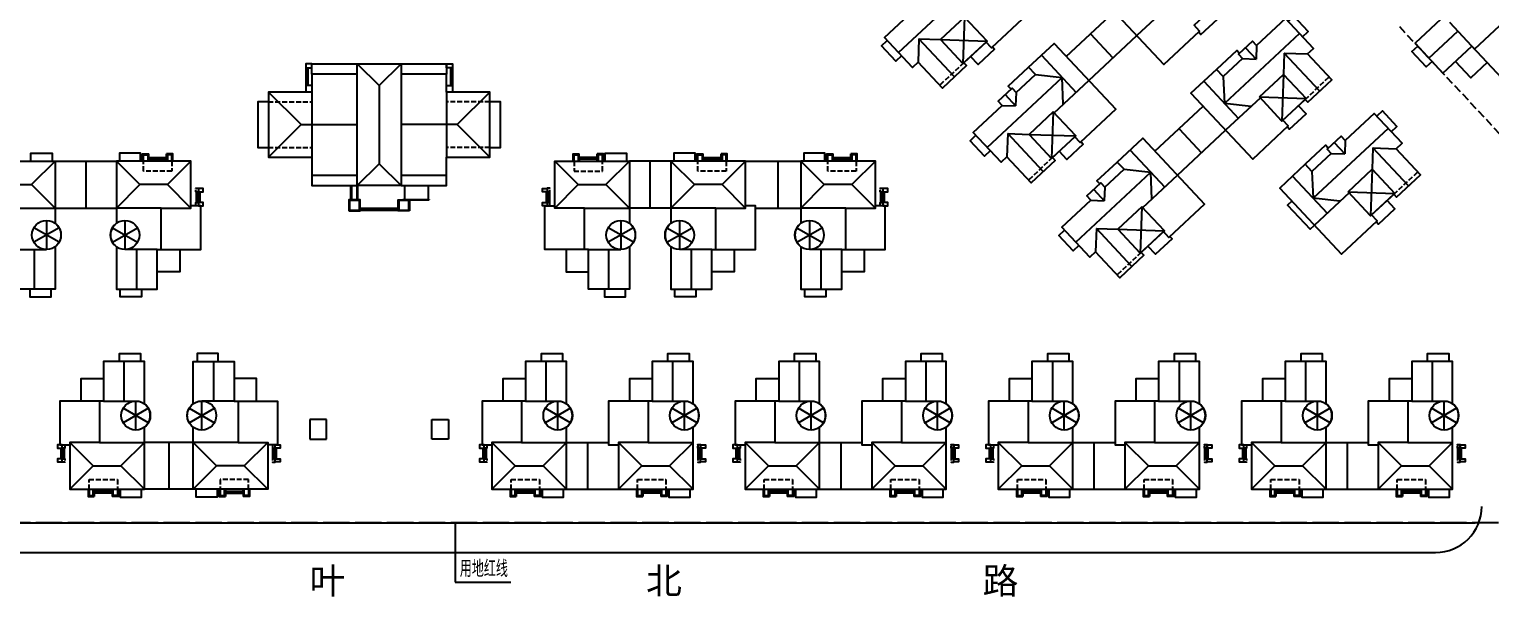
# Model space of a CAD drawing. Extents: x -34815 to 81416, y -425322 to 67478.
# Drawn here: x 2648 to 5394, y 9796 to 10864 of the extents above; entities that cross this region are included whole.
import ezdxf

# ---------------------------------------------------------------- set-up
doc = ezdxf.new("R2010")
doc.units = 0
doc.header["$LTSCALE"] = 1000
doc.header["$MEASUREMENT"] = 0
doc.linetypes.add('DASH', pattern=[0.35, 0.25, -0.1])
doc.linetypes.add('DOTE', pattern=[2.42, 2, -0.2, 0.02, -0.2])
doc.layers.add('WALL', color=2, linetype='Continuous', lineweight=25)
doc.layers.add('坯担层', color=7, linetype='Continuous')
doc.styles.add('_TCH_DIM', font='SIMPLEX', dxfattribs={"bigfont": 'GBCBIG'})
doc.styles.add('宋体', font='', dxfattribs={"width": 0.666667})
doc.styles.get('宋体').set_extended_font_data('SimSun')

# ---------------------------------------------------------------- blocks, each defined once
blk = doc.blocks.new('jhjuuoiuo')
at = {"color": 5, "linetype": 'DASH', "ltscale": 5}
blk.add_line((580706, 293863), (540427, 336975), dxfattribs=at)
at = {"color": 1, "linetype": 'DOTE', "ltscale": 2}
blk.add_line((642529, 261687), (179160, 261687), dxfattribs=at)
at = {"color": 9, "linetype": 'Continuous'}
for p, q in [((274360, 261687), (551860, 261687)), ((397193, 261687), (397193, 252687)), ((280360, 257187), (545860, 257187)), ((397193, 252687), (405607, 252687))]:
    blk.add_line(p, q, dxfattribs=at)
blk.add_arc((545860, 264187), 7000, 270, 360, dxfattribs=at)
at = {"layer": 'WALL', "color": 5}
for p, q in [((467528, 335172), (467408, 331638)), ((472921, 329399), (467528, 335172)), ((467528, 335172), (470778, 335061)), ((522923, 333006), (522813, 329756)), ((528316, 327234), (522923, 333006)), ((522923, 333006), (526457, 332886)), ((480977, 320777), (480857, 317243)), ((486370, 315004), (480977, 320777)), ((480977, 320777), (484227, 320666)), ((350710, 316587), (350710, 317697)), ((353410, 316587), (353410, 317697)), ((416010, 316587), (416010, 317697)), ((418710, 316587), (418710, 317697)), ((434810, 316587), (434810, 317697)), ((437510, 316587), (437510, 317697)), ((454510, 316587), (454510, 317697)), ((457210, 316587), (457210, 317697)), ((536372, 318612), (536262, 315361)), ((541765, 312839), (536372, 318612)), ((536372, 318612), (539906, 318492)), ((336510, 316587), (332960, 313037)), ((345810, 316587), (349360, 313037)), ((357110, 316587), (353560, 313037)), ((412310, 316587), (415860, 313037)), ((423610, 316587), (420060, 313037)), ((429910, 316587), (433460, 313037)), ((441210, 316587), (437660, 313037)), ((449610, 316587), (453160, 313037)), ((460910, 316587), (457360, 313037)), ((336510, 309487), (332960, 313037)), ((345810, 309487), (349360, 313037)), ((357110, 309487), (353560, 313037)), ((381375, 310737), (381375, 312887)), ((381495, 310737), (381495, 312887)), ((382315, 310737), (382315, 312887)), ((382435, 310737), (382435, 312887)), ((412310, 309487), (415860, 313037)), ((423610, 309487), (420060, 313037)), ((429910, 309487), (433460, 313037)), ((441210, 309487), (437660, 313037)), ((449610, 309487), (453160, 313037)), ((460910, 309487), (457360, 313037)), ((357910, 311937), (357910, 310337)), ((358180, 311937), (358180, 310337)), ((358260, 311937), (358990, 311937)), ((358450, 311937), (358450, 310337)), ((389235, 310797), (393235, 310797)), ((389235, 310737), (393235, 310737)), ((411160, 311937), (410430, 311937)), ((410970, 311937), (410970, 310337)), ((411240, 311937), (411240, 310337)), ((411510, 311937), (411510, 310337)), ((461710, 311937), (461710, 310337)), ((461980, 311937), (461980, 310337)), ((462060, 311937), (462790, 311937)), ((462250, 311937), (462250, 310337)), ((382760, 309437), (388560, 309437)), ((382760, 309137), (388560, 309137)), ((494426, 306382), (494305, 302848)), ((499819, 300609), (494426, 306382)), ((494426, 306382), (497676, 306271)), ((377660, 277376), (375160, 277376)), ((375160, 277376), (375160, 274376)), ((377660, 274376), (377660, 277376)), ((393660, 274376), (393660, 277376)), ((393660, 277376), (396160, 277376)), ((396160, 277376), (396160, 274376)), ((337420, 271437), (337420, 273037)), ((337690, 271437), (337690, 273037)), ((337960, 271437), (337960, 273037)), ((338760, 273887), (342310, 270337)), ((350060, 273887), (346510, 270337)), ((357460, 273887), (361010, 270337)), ((368760, 273887), (365210, 270337)), ((369560, 271437), (369560, 273037)), ((369830, 271437), (369830, 273037)), ((370100, 271437), (370100, 273037)), ((375160, 274376), (377660, 274376)), ((396160, 274376), (393660, 274376)), ((401420, 271437), (401420, 273037)), ((401690, 271437), (401690, 273037)), ((401960, 271437), (401960, 273037)), ((402760, 273887), (406310, 270337)), ((414060, 273887), (410510, 270337)), ((421960, 273887), (425510, 270337)), ((433260, 273887), (429710, 270337)), ((434060, 271437), (434060, 273037)), ((434330, 271437), (434330, 273037)), ((434600, 271437), (434600, 273037)), ((439820, 271437), (439820, 273037)), ((440090, 271437), (440090, 273037)), ((440360, 271437), (440360, 273037)), ((441160, 273887), (444710, 270337)), ((452460, 273887), (448910, 270337)), ((460360, 273887), (463910, 270337)), ((471660, 273887), (468110, 270337)), ((472460, 271437), (472460, 273037)), ((472730, 271437), (472730, 273037)), ((473000, 271437), (473000, 273037)), ((478220, 271437), (478220, 273037)), ((478490, 271437), (478490, 273037)), ((478760, 271437), (478760, 273037)), ((479560, 273887), (483110, 270337)), ((490860, 273887), (487310, 270337)), ((498760, 273887), (502310, 270337)), ((510060, 273887), (506510, 270337)), ((510860, 271437), (510860, 273037)), ((511130, 271437), (511130, 273037)), ((511400, 271437), (511400, 273037)), ((516620, 271437), (516620, 273037)), ((516890, 271437), (516890, 273037)), ((517160, 271437), (517160, 273037)), ((517960, 273887), (521510, 270337)), ((529260, 273887), (525710, 270337)), ((537160, 273887), (540710, 270337)), ((548460, 273887), (544910, 270337)), ((549260, 271437), (549260, 273037)), ((549530, 271437), (549530, 273037)), ((549800, 271437), (549800, 273037)), ((337610, 271437), (336880, 271437)), ((338760, 266787), (342310, 270337)), ((350060, 266787), (346510, 270337)), ((357460, 266787), (361010, 270337)), ((368760, 266787), (365210, 270337)), ((369910, 271437), (370640, 271437)), ((401610, 271437), (400880, 271437)), ((402760, 266787), (406310, 270337)), ((414060, 266787), (410510, 270337)), ((421960, 266787), (425510, 270337)), ((433260, 266787), (429710, 270337)), ((434410, 271437), (435140, 271437)), ((440010, 271437), (439280, 271437)), ((441160, 266787), (444710, 270337)), ((452460, 266787), (448910, 270337)), ((460360, 266787), (463910, 270337)), ((471660, 266787), (468110, 270337)), ((472810, 271437), (473540, 271437)), ((478410, 271437), (477680, 271437)), ((479560, 266787), (483110, 270337)), ((490860, 266787), (487310, 270337)), ((498760, 266787), (502310, 270337)), ((510060, 266787), (506510, 270337)), ((511210, 271437), (511940, 271437)), ((516810, 271437), (516080, 271437)), ((517960, 266787), (521510, 270337)), ((529260, 266787), (525710, 270337)), ((537160, 266787), (540710, 270337)), ((548460, 266787), (544910, 270337)), ((549610, 271437), (550340, 271437)), ((342460, 266787), (342460, 265677)), ((345160, 266787), (345160, 265677)), ((362360, 266787), (362360, 265677)), ((365060, 266787), (365060, 265677)), ((406460, 266787), (406460, 265677)), ((409160, 266787), (409160, 265677)), ((425660, 266787), (425660, 265677)), ((428360, 266787), (428360, 265677)), ((444860, 266787), (444860, 265677)), ((447560, 266787), (447560, 265677)), ((464060, 266787), (464060, 265677)), ((466760, 266787), (466760, 265677)), ((483260, 266787), (483260, 265677)), ((485960, 266787), (485960, 265677)), ((502460, 266787), (502460, 265677)), ((505160, 266787), (505160, 265677)), ((521660, 266787), (521660, 265677)), ((524360, 266787), (524360, 265677)), ((540860, 266787), (540860, 265677)), ((543560, 266787), (543560, 265677))]:
    blk.add_line(p, q, dxfattribs=at)
for points in [[(513008, 347281), (513885, 348101), (509652, 352631), (505268, 348535), (504653, 349193), (502534, 347213), (503149, 346555), (500226, 343824), (499202, 344920), (495329, 341302), (504682, 331291), (510089, 336343), (509270, 337220), (512631, 340361), (513041, 339922), (516694, 343336), (513008, 347281)], [(467408, 331638), (466531, 330819), (462298, 335349), (466682, 339445), (466068, 340103), (468187, 342083), (468801, 341425), (471724, 344156), (470700, 345252), (474573, 348870), (483926, 338860), (478518, 333808), (477699, 334684), (474338, 331544), (474748, 331106), (471094, 327692), (467408, 331638)], [(464414, 333084), (475777, 343700)], [(489865, 332502), (497172, 339329)], [(505847, 340591), (500586, 335676)], [(509950, 336214), (510292, 335848), (512776, 338169), (511615, 339412)], [(474432, 338475), (474192, 331408)], [(526457, 332886), (527334, 333706), (523101, 338236), (518717, 334140), (518102, 334798), (515983, 332818), (516598, 332160), (513675, 329429), (512651, 330525), (508778, 326907), (518131, 316896), (523538, 321948), (522719, 322825), (526080, 325966), (526490, 325527), (530143, 328941), (526457, 332886)], [(525692, 335463), (526561, 336276), (524376, 338614), (523507, 337801)], [(464889, 332576), (464019, 331764), (461835, 334102), (462704, 334915)], [(470778, 335061), (477845, 334821)], [(480857, 317243), (479980, 316424), (475747, 320954), (480131, 325050), (479517, 325708), (481636, 327688), (482250, 327030), (485173, 329761), (484149, 330857), (488022, 334475), (497375, 324465), (491967, 319413), (491148, 320290), (487787, 317149), (488197, 316711), (484543, 313297), (480857, 317243)], [(493279, 328849), (500586, 335676)], [(493519, 335916), (496932, 332262)], [(525217, 335971), (513855, 325355)], [(478657, 333937), (478999, 333572), (476514, 331251), (475354, 332493)], [(486085, 332666), (491342, 327040)], [(516102, 332999), (515727, 333400), (512651, 330525)], [(517043, 333808), (518647, 332091)], [(518717, 334140), (518647, 332091)], [(374560, 330787), (374560, 328087)], [(374860, 330787), (374860, 328087)], [(375460, 329787), (375460, 331387), (382335, 331387)], [(382335, 331387), (385660, 328062), (388985, 331387)], [(388985, 331387), (395860, 331387), (395860, 329787)], [(396460, 330787), (396460, 328087)], [(396760, 330787), (396760, 328087)], [(481448, 327582), (481073, 327983), (484149, 330857)], [(516598, 332160), (518647, 332091)], [(382335, 329787), (375460, 329787), (375460, 327087), (368860, 327087), (368860, 317187), (375460, 317187), (375460, 314487), (382335, 314487)], [(375460, 328087), (374560, 328087), (374560, 327087)], [(385660, 328062), (385660, 316212)], [(388985, 314487), (395860, 314487), (395860, 317187), (402460, 317187), (402460, 327087), (395860, 327087), (395860, 329787), (388985, 329787)], [(395860, 328087), (396760, 328087), (396760, 327087)], [(477863, 318689), (489226, 329305)], [(485173, 329761), (489226, 329305)], [(488018, 323933), (493279, 328849)], [(489406, 325231), (489226, 329305)], [(510714, 328716), (515971, 323090)], [(513675, 329429), (513855, 325355)], [(522813, 329756), (522573, 322689)], [(368860, 317187), (373810, 322137), (368860, 327087)], [(375460, 327087), (375460, 317187)], [(395860, 327087), (395860, 317187)], [(402460, 317187), (397510, 322137), (402460, 327087)], [(480576, 326698), (482181, 324981)], [(482250, 327030), (482181, 324981)], [(519296, 326196), (514035, 321281)], [(519159, 326342), (526226, 326102)], [(368860, 325587), (367260, 325587), (367260, 318687), (368860, 318687)], [(402460, 318687), (404060, 318687), (404060, 325587), (402460, 325587)], [(480131, 325050), (482181, 324981)], [(487881, 324080), (487641, 317013)], [(503314, 318107), (510621, 324934)], [(517907, 324899), (513855, 325355)], [(539906, 318492), (540783, 319311), (536550, 323841), (532166, 319745), (531551, 320403), (529432, 318423), (530047, 317765), (527124, 315034), (526100, 316130), (522227, 312512), (531580, 302502), (536987, 307553), (536168, 308430), (539529, 311571), (539939, 311132), (543592, 314546), (539906, 318492)], [(523399, 321819), (523741, 321453), (526225, 323774), (525064, 325017)], [(539141, 321068), (540010, 321881), (537825, 324219), (536956, 323406)], [(373810, 322137), (382335, 322137)], [(397510, 322137), (388985, 322137)], [(506728, 314454), (514035, 321281)], [(506968, 321521), (510381, 317867)], [(538666, 321576), (527304, 310960)], [(478338, 318181), (477468, 317369), (475284, 319707), (476153, 320520)], [(484227, 320666), (491294, 320426)], [(492106, 319542), (492448, 319177), (489963, 316856), (488803, 318098)], [(494305, 302848), (493429, 302029), (489196, 306559), (493580, 310655), (492966, 311313), (495085, 313293), (495699, 312635), (498622, 315366), (497598, 316462), (501471, 320080), (510824, 310070), (505416, 305018), (504597, 305895), (501236, 302754), (501646, 302316), (497992, 298902), (494305, 302848)], [(529551, 318604), (529176, 319005), (526100, 316130)], [(530492, 319413), (532096, 317696)], [(532166, 319745), (532096, 317696)], [(349760, 316587), (349760, 317697), (350710, 317697)], [(349910, 316587), (349910, 317547), (350560, 317547), (350560, 316587)], [(350710, 317157), (353410, 317157)], [(350710, 316587), (350710, 316887), (353410, 316887), (353410, 316587)], [(354360, 316587), (354360, 317697), (353410, 317697)], [(354210, 316587), (354210, 317547), (353560, 317547), (353560, 316587)], [(415060, 316587), (415060, 317697), (416010, 317697)], [(415210, 316587), (415210, 317547), (415860, 317547), (415860, 316587)], [(418710, 317157), (416010, 317157)], [(418710, 316587), (418710, 316887), (416010, 316887), (416010, 316587)], [(419660, 316587), (419660, 317697), (418710, 317697)], [(419510, 316587), (419510, 317547), (418860, 317547), (418860, 316587)], [(433860, 316587), (433860, 317697), (434810, 317697)], [(434010, 316587), (434010, 317547), (434660, 317547), (434660, 316587)], [(434810, 317157), (437510, 317157)], [(434810, 316587), (434810, 316887), (437510, 316887), (437510, 316587)], [(438460, 316587), (438460, 317697), (437510, 317697)], [(438310, 316587), (438310, 317547), (437660, 317547), (437660, 316587)], [(453560, 316587), (453560, 317697), (454510, 317697)], [(453710, 316587), (453710, 317547), (454360, 317547), (454360, 316587)], [(454510, 317157), (457210, 317157)], [(454510, 316587), (454510, 316887), (457210, 316887), (457210, 316587)], [(458160, 316587), (458160, 317697), (457210, 317697)], [(458010, 316587), (458010, 317547), (457360, 317547), (457360, 316587)], [(499534, 318271), (504791, 312645)], [(530047, 317765), (532096, 317696)], [(336510, 316587), (345810, 316587)], [(341160, 316587), (341160, 309487)], [(382335, 312887), (385660, 316212), (388985, 312887)], [(429910, 316587), (423610, 316587)], [(426760, 309487), (426760, 316587)], [(441210, 316587), (449610, 316587)], [(446160, 309487), (446160, 316587)], [(491312, 304294), (502675, 314910)], [(494896, 313187), (494522, 313588), (497598, 316462)], [(498622, 315366), (502675, 314910)], [(502855, 310836), (502675, 314910)], [(527124, 315034), (527304, 310960)], [(536262, 315361), (536022, 308294)], [(375460, 314487), (375460, 312887), (382335, 312887)], [(388985, 312887), (395860, 312887), (395860, 314487)], [(389535, 310797), (389535, 312887)], [(393135, 310797), (393135, 312887)], [(495699, 312635), (495630, 310586)], [(501466, 309539), (506728, 314454)], [(524163, 314321), (529420, 308695)], [(381160, 310637), (381060, 310737)], [(382660, 310637), (382760, 310737)], [(388660, 310637), (388560, 310737)], [(389235, 310797), (389235, 310737)], [(390160, 310637), (390260, 310737)], [(393235, 310797), (393235, 310737)], [(493580, 310655), (495630, 310586)], [(494025, 312303), (495630, 310586)], [(524070, 310539), (523412, 309924), (526825, 306271), (527484, 306886)], [(531356, 310504), (527304, 310960)], [(532745, 311801), (527484, 306886)], [(532608, 311947), (539675, 311707)], [(536848, 307424), (537189, 307058), (539674, 309380), (538513, 310622)], [(336510, 309487), (345810, 309487)], [(381160, 309137), (381060, 309037)], [(382660, 309137), (382760, 309037)], [(388660, 309137), (388560, 309037)], [(390160, 309137), (390260, 309037)], [(429910, 309487), (423610, 309487)], [(442710, 309487), (449610, 309487)], [(501330, 309685), (501090, 302618)], [(491787, 303786), (490917, 302974), (488733, 305312), (489602, 306125)], [(497676, 306271), (504743, 306031)], [(505555, 305147), (505897, 304782), (503412, 302461), (502252, 303703)], [(346260, 286187), (346260, 287387), (349460, 287387), (349460, 286187)], [(346960, 286187), (346960, 280187)], [(361260, 286187), (361260, 287387), (358060, 287387), (358060, 286187)], [(360560, 286187), (360560, 280187)], [(410260, 286187), (410260, 287387), (413460, 287387), (413460, 286187)], [(410960, 286187), (410960, 280187)], [(429460, 286187), (429460, 287387), (432660, 287387), (432660, 286187)], [(430160, 286187), (430160, 280187)], [(448660, 286187), (448660, 287387), (451860, 287387), (451860, 286187)], [(449360, 286187), (449360, 280187)], [(467860, 286187), (467860, 287387), (471060, 287387), (471060, 286187)], [(468560, 286187), (468560, 280187)], [(487060, 286187), (487060, 287387), (490260, 287387), (490260, 286187)], [(487760, 286187), (487760, 280187)], [(506260, 286187), (506260, 287387), (509460, 287387), (509460, 286187)], [(506960, 286187), (506960, 280187)], [(525460, 286187), (525460, 287387), (528660, 287387), (528660, 286187)], [(526160, 286187), (526160, 280187)], [(544660, 286187), (544660, 287387), (547860, 287387), (547860, 286187)], [(545360, 286187), (545360, 280187)], [(340460, 280187), (340460, 283587), (343860, 283587)], [(367060, 280187), (367060, 283587), (363660, 283587)], [(404460, 280187), (404460, 283587), (407860, 283587)], [(423660, 280187), (423660, 283587), (427060, 283587)], [(442860, 280187), (442860, 283587), (446260, 283587)], [(462060, 280187), (462060, 283587), (465460, 283587)], [(481260, 280187), (481260, 283587), (484660, 283587)], [(500460, 280187), (500460, 283587), (503860, 283587)], [(519660, 280187), (519660, 283587), (523060, 283587)], [(538860, 280187), (538860, 283587), (542260, 283587)], [(343860, 280187), (348760, 280187)], [(348760, 275787), (348760, 280187)], [(363660, 280187), (358760, 280187)], [(358760, 275787), (358760, 280187)], [(407860, 280187), (412760, 280187)], [(412760, 275787), (412760, 280187)], [(427060, 280187), (431960, 280187)], [(431960, 275787), (431960, 280187)], [(446260, 280187), (451160, 280187)], [(451160, 275787), (451160, 280187)], [(465460, 280187), (470360, 280187)], [(470360, 275787), (470360, 280187)], [(484660, 280187), (489560, 280187)], [(489560, 275787), (489560, 280187)], [(503860, 280187), (508760, 280187)], [(508760, 275787), (508760, 280187)], [(523060, 280187), (527960, 280187)], [(527960, 275787), (527960, 280187)], [(542260, 280187), (547160, 280187)], [(547160, 275787), (547160, 280187)], [(350666, 276887), (346855, 279087)], [(350666, 279087), (346855, 276887)], [(356855, 276887), (360666, 279087)], [(356855, 279087), (360666, 276887)], [(414666, 276887), (410855, 279087)], [(414666, 279087), (410855, 276887)], [(433866, 276887), (430055, 279087)], [(433866, 279087), (430055, 276887)], [(453066, 276887), (449255, 279087)], [(453066, 279087), (449255, 276887)], [(472266, 276887), (468455, 279087)], [(472266, 279087), (468455, 276887)], [(491466, 276887), (487655, 279087)], [(491466, 279087), (487655, 276887)], [(510666, 276887), (506855, 279087)], [(510666, 279087), (506855, 276887)], [(529866, 276887), (526055, 279087)], [(529866, 279087), (526055, 276887)], [(549066, 276887), (545255, 279087)], [(549066, 279087), (545255, 276887)], [(338010, 273537), (338010, 273037), (337610, 273037), (337610, 273537)], [(343260, 273887), (350060, 273887)], [(357460, 273887), (350060, 273887)], [(353760, 273887), (353760, 266787)], [(364260, 273887), (357460, 273887)], [(369510, 273537), (369510, 273037), (369910, 273037), (369910, 273537)], [(402010, 273537), (402010, 273037), (401610, 273037), (401610, 273537)], [(407260, 273887), (414060, 273887)], [(414060, 273887), (420460, 273887)], [(417260, 273887), (417260, 266787)], [(426460, 273887), (433260, 273887)], [(434010, 273537), (434010, 273587), (434410, 273587), (434410, 273037), (434010, 273037), (434010, 273337)], [(434010, 273537), (434010, 273037), (434410, 273037), (434410, 273537)], [(440410, 273537), (440410, 273037), (440010, 273037), (440010, 273537)], [(445660, 273887), (452460, 273887)], [(452460, 273887), (458860, 273887)], [(455660, 273887), (455660, 266787)], [(464860, 273887), (471660, 273887)], [(472410, 273537), (472410, 273587), (472810, 273587), (472810, 273037), (472410, 273037), (472410, 273337)], [(472410, 273537), (472410, 273037), (472810, 273037), (472810, 273537)], [(478810, 273537), (478810, 273037), (478410, 273037), (478410, 273537)], [(484060, 273887), (490860, 273887)], [(490860, 273887), (497260, 273887)], [(494060, 273887), (494060, 266787)], [(503260, 273887), (510060, 273887)], [(510810, 273537), (510810, 273587), (511210, 273587), (511210, 273037), (510810, 273037), (510810, 273337)], [(510810, 273537), (510810, 273037), (511210, 273037), (511210, 273537)], [(517210, 273537), (517210, 273037), (516810, 273037), (516810, 273537)], [(522460, 273887), (529260, 273887)], [(529260, 273887), (535660, 273887)], [(532460, 273887), (532460, 266787)], [(541660, 273887), (548460, 273887)], [(549210, 273537), (549210, 273587), (549610, 273587), (549610, 273037), (549210, 273037), (549210, 273337)], [(549210, 273537), (549210, 273037), (549610, 273037), (549610, 273537)], [(338010, 270937), (338010, 270887), (337610, 270887), (337610, 271437), (338010, 271437), (338010, 271137)], [(342310, 270337), (346510, 270337)], [(365210, 270337), (361010, 270337)], [(369510, 270937), (369510, 270887), (369910, 270887), (369910, 271437), (369510, 271437), (369510, 271137)], [(402010, 270937), (402010, 270887), (401610, 270887), (401610, 271437), (402010, 271437), (402010, 271137)], [(406310, 270337), (410510, 270337)], [(425510, 270337), (429710, 270337)], [(434010, 270937), (434010, 270887), (434410, 270887), (434410, 271437), (434010, 271437), (434010, 271137)], [(440410, 270937), (440410, 270887), (440010, 270887), (440010, 271437), (440410, 271437), (440410, 271137)], [(444710, 270337), (448910, 270337)], [(463910, 270337), (468110, 270337)], [(472410, 270937), (472410, 270887), (472810, 270887), (472810, 271437), (472410, 271437), (472410, 271137)], [(478810, 270937), (478810, 270887), (478410, 270887), (478410, 271437), (478810, 271437), (478810, 271137)], [(483110, 270337), (487310, 270337)], [(502310, 270337), (506510, 270337)], [(510810, 270937), (510810, 270887), (511210, 270887), (511210, 271437), (510810, 271437), (510810, 271137)], [(517210, 270937), (517210, 270887), (516810, 270887), (516810, 271437), (517210, 271437), (517210, 271137)], [(521510, 270337), (525710, 270337)], [(540710, 270337), (544910, 270337)], [(549210, 270937), (549210, 270887), (549610, 270887), (549610, 271437), (549210, 271437), (549210, 271137)], [(341510, 266787), (341510, 265677), (342460, 265677)], [(341660, 266787), (341660, 265827), (342310, 265827), (342310, 266787)], [(345160, 266787), (345160, 266487), (342460, 266487), (342460, 266787)], [(345160, 266217), (342460, 266217)], [(346110, 266787), (346110, 265677), (345160, 265677)], [(345960, 266787), (345960, 265827), (345310, 265827), (345310, 266787)], [(346402, 266787), (346402, 265587), (349602, 265587), (349602, 266787)], [(357460, 266787), (350060, 266787)], [(361119, 266787), (361119, 265587), (357919, 265587), (357919, 266787)], [(361410, 266787), (361410, 265677), (362360, 265677)], [(361560, 266787), (361560, 265827), (362210, 265827), (362210, 266787)], [(362360, 266787), (362360, 266487), (365060, 266487), (365060, 266787)], [(362360, 266217), (365060, 266217)], [(366010, 266787), (366010, 265677), (365060, 265677)], [(365860, 266787), (365860, 265827), (365210, 265827), (365210, 266787)], [(405510, 266787), (405510, 265677), (406460, 265677)], [(405660, 266787), (405660, 265827), (406310, 265827), (406310, 266787)], [(409160, 266787), (409160, 266487), (406460, 266487), (406460, 266787)], [(409160, 266217), (406460, 266217)], [(410110, 266787), (410110, 265677), (409160, 265677)], [(409960, 266787), (409960, 265827), (409310, 265827), (409310, 266787)], [(410402, 266787), (410402, 265587), (413602, 265587), (413602, 266787)], [(414060, 266787), (421960, 266787)], [(424710, 266787), (424710, 265677), (425660, 265677)], [(424860, 266787), (424860, 265827), (425510, 265827), (425510, 266787)], [(428360, 266787), (428360, 266487), (425660, 266487), (425660, 266787)], [(428360, 266217), (425660, 266217)], [(429310, 266787), (429310, 265677), (428360, 265677)], [(429160, 266787), (429160, 265827), (428510, 265827), (428510, 266787)], [(429602, 266787), (429602, 265587), (432802, 265587), (432802, 266787)], [(443910, 266787), (443910, 265677), (444860, 265677)], [(444060, 266787), (444060, 265827), (444710, 265827), (444710, 266787)], [(447560, 266787), (447560, 266487), (444860, 266487), (444860, 266787)], [(447560, 266217), (444860, 266217)], [(448510, 266787), (448510, 265677), (447560, 265677)], [(448360, 266787), (448360, 265827), (447710, 265827), (447710, 266787)], [(448802, 266787), (448802, 265587), (452002, 265587), (452002, 266787)], [(452460, 266787), (460360, 266787)], [(463110, 266787), (463110, 265677), (464060, 265677)], [(463260, 266787), (463260, 265827), (463910, 265827), (463910, 266787)], [(466760, 266787), (466760, 266487), (464060, 266487), (464060, 266787)], [(466760, 266217), (464060, 266217)], [(467710, 266787), (467710, 265677), (466760, 265677)], [(467560, 266787), (467560, 265827), (466910, 265827), (466910, 266787)], [(468002, 266787), (468002, 265587), (471202, 265587), (471202, 266787)], [(482310, 266787), (482310, 265677), (483260, 265677)], [(482460, 266787), (482460, 265827), (483110, 265827), (483110, 266787)], [(485960, 266787), (485960, 266487), (483260, 266487), (483260, 266787)], [(485960, 266217), (483260, 266217)], [(486910, 266787), (486910, 265677), (485960, 265677)], [(486760, 266787), (486760, 265827), (486110, 265827), (486110, 266787)], [(487202, 266787), (487202, 265587), (490402, 265587), (490402, 266787)], [(490860, 266787), (498760, 266787)], [(501510, 266787), (501510, 265677), (502460, 265677)], [(501660, 266787), (501660, 265827), (502310, 265827), (502310, 266787)], [(505160, 266787), (505160, 266487), (502460, 266487), (502460, 266787)], [(505160, 266217), (502460, 266217)], [(506110, 266787), (506110, 265677), (505160, 265677)], [(505960, 266787), (505960, 265827), (505310, 265827), (505310, 266787)], [(506402, 266787), (506402, 265587), (509602, 265587), (509602, 266787)], [(520710, 266787), (520710, 265677), (521660, 265677)], [(520860, 266787), (520860, 265827), (521510, 265827), (521510, 266787)], [(524360, 266787), (524360, 266487), (521660, 266487), (521660, 266787)], [(524360, 266217), (521660, 266217)], [(525310, 266787), (525310, 265677), (524360, 265677)], [(525160, 266787), (525160, 265827), (524510, 265827), (524510, 266787)], [(525602, 266787), (525602, 265587), (528802, 265587), (528802, 266787)], [(529260, 266787), (537160, 266787)], [(539910, 266787), (539910, 265677), (540860, 265677)], [(540060, 266787), (540060, 265827), (540710, 265827), (540710, 266787)], [(543560, 266787), (543560, 266487), (540860, 266487), (540860, 266787)], [(543560, 266217), (540860, 266217)], [(544510, 266787), (544510, 265677), (543560, 265677)], [(544360, 266787), (544360, 265827), (543710, 265827), (543710, 266787)], [(544802, 266787), (544802, 265587), (548002, 265587), (548002, 266787)]]:
    blk.add_lwpolyline(points, dxfattribs=at)
for points in [[(551775, 333618), (556379, 337919), (559451, 334631), (564200, 339068), (556486, 347325), (550037, 341301, 0.5070926), (547444, 338877), (542749, 334491), (546981, 329960), (551366, 334057), (551775, 333618)], [(542749, 334491), (546981, 329960), (551366, 334057), (555871, 329234), (560731, 333774), (559707, 334870), (564200, 339068), (556486, 347325), (550037, 341301, 0.5070926), (547444, 338877), (542749, 334491)], [(336510, 297187), (330310, 297187), (330310, 303187), (323710, 303187), (323710, 309837), (325210, 309837), (325210, 316587), (336510, 316587), (336510, 307161, -0.5070926), (336510, 303612), (336510, 297187)], [(329710, 303187), (329710, 309487), (325210, 309487), (325210, 316587), (336510, 316587), (336510, 307161, -0.5070926), (336510, 303612), (336510, 297187), (330310, 297187), (330310, 303187), (329710, 303187)], [(352610, 303187), (352610, 309487), (357110, 309487), (357110, 316587), (345810, 316587), (345810, 307161, 0.5070926), (345810, 303612), (345810, 297187), (352010, 297187), (352010, 303187), (352610, 303187)], [(345810, 297187), (352010, 297187), (352010, 303187), (358610, 303187), (358610, 309837), (357110, 309837), (357110, 316587), (345810, 316587), (345810, 307161, 0.5070926), (345810, 303612), (345810, 297187)], [(423610, 297187), (417410, 297187), (417410, 303187), (410810, 303187), (410810, 309837), (412310, 309837), (412310, 316587), (423610, 316587), (423610, 307161, -0.5070926), (423610, 303612), (423610, 297187)], [(416810, 303187), (416810, 309487), (412310, 309487), (412310, 316587), (423610, 316587), (423610, 307161, -0.5070926), (423610, 303612), (423610, 297187), (417410, 297187), (417410, 303187), (416810, 303187)], [(436710, 303187), (436710, 309487), (441210, 309487), (441210, 316587), (429910, 316587), (429910, 307161, 0.5070926), (429910, 303612), (429910, 297187), (436110, 297187), (436110, 303187), (436710, 303187)], [(429910, 297187), (436110, 297187), (436110, 303187), (442710, 303187), (442710, 309837), (441210, 309837), (441210, 316587), (429910, 316587), (429910, 307161, 0.5070926), (429910, 303612), (429910, 297187)], [(456410, 303187), (456410, 309487), (460910, 309487), (460910, 316587), (449610, 316587), (449610, 307161, 0.5070926), (449610, 303612), (449610, 297187), (455810, 297187), (455810, 303187), (456410, 303187)], [(449610, 297187), (455810, 297187), (455810, 303187), (462410, 303187), (462410, 309837), (460910, 309837), (460910, 316587), (449610, 316587), (449610, 307161, 0.5070926), (449610, 303612), (449610, 297187)], [(350060, 286187), (343860, 286187), (343860, 280187), (337260, 280187), (337260, 273537), (338760, 273537), (338760, 266787), (350060, 266787), (350060, 276212, 0.5070926), (350060, 279761), (350060, 286187)], [(343260, 280187), (343260, 273887), (338760, 273887), (338760, 266787), (350060, 266787), (350060, 276212, 0.5070926), (350060, 279761), (350060, 286187), (343860, 286187), (343860, 280187), (343260, 280187)], [(364260, 280187), (364260, 273887), (368760, 273887), (368760, 266787), (357460, 266787), (357460, 276212, -0.5070926), (357460, 279761), (357460, 286187), (363660, 286187), (363660, 280187), (364260, 280187)], [(357460, 286187), (363660, 286187), (363660, 280187), (370260, 280187), (370260, 273537), (368760, 273537), (368760, 266787), (357460, 266787), (357460, 276212, -0.5070926), (357460, 279761), (357460, 286187)], [(414060, 286187), (407860, 286187), (407860, 280187), (401260, 280187), (401260, 273537), (402760, 273537), (402760, 266787), (414060, 266787), (414060, 276212, 0.5070926), (414060, 279761), (414060, 286187)], [(407260, 280187), (407260, 273887), (402760, 273887), (402760, 266787), (414060, 266787), (414060, 276212, 0.5070926), (414060, 279761), (414060, 286187), (407860, 286187), (407860, 280187), (407260, 280187)], [(433260, 286187), (427060, 286187), (427060, 280187), (420460, 280187), (420460, 273537), (421960, 273537), (421960, 266787), (433260, 266787), (433260, 276212, 0.5070926), (433260, 279761), (433260, 286187)], [(426460, 280187), (426460, 273887), (421960, 273887), (421960, 266787), (433260, 266787), (433260, 276212, 0.5070926), (433260, 279761), (433260, 286187), (427060, 286187), (427060, 280187), (426460, 280187)], [(452460, 286187), (446260, 286187), (446260, 280187), (439660, 280187), (439660, 273537), (441160, 273537), (441160, 266787), (452460, 266787), (452460, 276212, 0.5070926), (452460, 279761), (452460, 286187)], [(445660, 280187), (445660, 273887), (441160, 273887), (441160, 266787), (452460, 266787), (452460, 276212, 0.5070926), (452460, 279761), (452460, 286187), (446260, 286187), (446260, 280187), (445660, 280187)], [(471660, 286187), (465460, 286187), (465460, 280187), (458860, 280187), (458860, 273537), (460360, 273537), (460360, 266787), (471660, 266787), (471660, 276212, 0.5070926), (471660, 279761), (471660, 286187)], [(464860, 280187), (464860, 273887), (460360, 273887), (460360, 266787), (471660, 266787), (471660, 276212, 0.5070926), (471660, 279761), (471660, 286187), (465460, 286187), (465460, 280187), (464860, 280187)], [(490860, 286187), (484660, 286187), (484660, 280187), (478060, 280187), (478060, 273537), (479560, 273537), (479560, 266787), (490860, 266787), (490860, 276212, 0.5070926), (490860, 279761), (490860, 286187)], [(484060, 280187), (484060, 273887), (479560, 273887), (479560, 266787), (490860, 266787), (490860, 276212, 0.5070926), (490860, 279761), (490860, 286187), (484660, 286187), (484660, 280187), (484060, 280187)], [(510060, 286187), (503860, 286187), (503860, 280187), (497260, 280187), (497260, 273537), (498760, 273537), (498760, 266787), (510060, 266787), (510060, 276212, 0.5070926), (510060, 279761), (510060, 286187)], [(503260, 280187), (503260, 273887), (498760, 273887), (498760, 266787), (510060, 266787), (510060, 276212, 0.5070926), (510060, 279761), (510060, 286187), (503860, 286187), (503860, 280187), (503260, 280187)], [(529260, 286187), (523060, 286187), (523060, 280187), (516460, 280187), (516460, 273537), (517960, 273537), (517960, 266787), (529260, 266787), (529260, 276212, 0.5070926), (529260, 279761), (529260, 286187)], [(522460, 280187), (522460, 273887), (517960, 273887), (517960, 266787), (529260, 266787), (529260, 276212, 0.5070926), (529260, 279761), (529260, 286187), (523060, 286187), (523060, 280187), (522460, 280187)], [(548460, 286187), (542260, 286187), (542260, 280187), (535660, 280187), (535660, 273537), (537160, 273537), (537160, 266787), (548460, 266787), (548460, 276212, 0.5070926), (548460, 279761), (548460, 286187)], [(541660, 280187), (541660, 273887), (537160, 273887), (537160, 266787), (548460, 266787), (548460, 276212, 0.5070926), (548460, 279761), (548460, 286187), (542260, 286187), (542260, 280187), (541660, 280187)]]:
    blk.add_lwpolyline(points, format="xyb", dxfattribs=at)
for points in [[(546981, 329960), (551366, 334057), (555871, 329234), (560731, 333774), (559707, 334870), (564200, 339068), (556486, 347325), (550037, 341301, 0.5070926), (547444, 338877), (542749, 334491)], [(330310, 297187), (330310, 303187), (323710, 303187), (323710, 309837), (325210, 309837), (325210, 316587), (336510, 316587), (336510, 307161, -0.5070926), (336510, 303612), (336510, 297187)], [(352010, 297187), (352010, 303187), (358610, 303187), (358610, 309837), (357110, 309837), (357110, 316587), (345810, 316587), (345810, 307161, 0.5070926), (345810, 303612), (345810, 297187)], [(417410, 297187), (417410, 303187), (410810, 303187), (410810, 309837), (412310, 309837), (412310, 316587), (423610, 316587), (423610, 307161, -0.5070926), (423610, 303612), (423610, 297187)], [(436110, 297187), (436110, 303187), (442710, 303187), (442710, 309837), (441210, 309837), (441210, 316587), (429910, 316587), (429910, 307161, 0.5070926), (429910, 303612), (429910, 297187)], [(455810, 297187), (455810, 303187), (462410, 303187), (462410, 309837), (460910, 309837), (460910, 316587), (449610, 316587), (449610, 307161, 0.5070926), (449610, 303612), (449610, 297187)], [(343860, 286187), (343860, 280187), (337260, 280187), (337260, 273537), (338760, 273537), (338760, 266787), (350060, 266787), (350060, 276212, 0.5070926), (350060, 279761), (350060, 286187)], [(363660, 286187), (363660, 280187), (370260, 280187), (370260, 273537), (368760, 273537), (368760, 266787), (357460, 266787), (357460, 276212, -0.5070926), (357460, 279761), (357460, 286187)], [(407860, 286187), (407860, 280187), (401260, 280187), (401260, 273537), (402760, 273537), (402760, 266787), (414060, 266787), (414060, 276212, 0.5070926), (414060, 279761), (414060, 286187)], [(427060, 286187), (427060, 280187), (420460, 280187), (420460, 273537), (421960, 273537), (421960, 266787), (433260, 266787), (433260, 276212, 0.5070926), (433260, 279761), (433260, 286187)], [(446260, 286187), (446260, 280187), (439660, 280187), (439660, 273537), (441160, 273537), (441160, 266787), (452460, 266787), (452460, 276212, 0.5070926), (452460, 279761), (452460, 286187)], [(465460, 286187), (465460, 280187), (458860, 280187), (458860, 273537), (460360, 273537), (460360, 266787), (471660, 266787), (471660, 276212, 0.5070926), (471660, 279761), (471660, 286187)], [(484660, 286187), (484660, 280187), (478060, 280187), (478060, 273537), (479560, 273537), (479560, 266787), (490860, 266787), (490860, 276212, 0.5070926), (490860, 279761), (490860, 286187)], [(503860, 286187), (503860, 280187), (497260, 280187), (497260, 273537), (498760, 273537), (498760, 266787), (510060, 266787), (510060, 276212, 0.5070926), (510060, 279761), (510060, 286187)], [(523060, 286187), (523060, 280187), (516460, 280187), (516460, 273537), (517960, 273537), (517960, 266787), (529260, 266787), (529260, 276212, 0.5070926), (529260, 279761), (529260, 286187)], [(542260, 286187), (542260, 280187), (535660, 280187), (535660, 273537), (537160, 273537), (537160, 266787), (548460, 266787), (548460, 276212, 0.5070926), (548460, 279761), (548460, 286187)]]:
    blk.add_lwpolyline(points, format="xyb", close=True, dxfattribs=at)
for points in [[(474432, 338475), (470778, 335061), (474192, 331408), (477845, 334821)], [(374560, 330787), (375460, 330787), (375460, 331387), (374560, 331387)], [(382335, 331387), (388985, 331387), (388985, 312887), (382335, 312887)], [(396760, 330787), (395860, 330787), (395860, 331387), (396760, 331387)], [(519159, 326342), (522813, 329756), (526226, 326102), (522573, 322689)], [(487881, 324080), (484227, 320666), (487641, 317013), (491294, 320426)], [(532608, 311947), (536262, 315361), (539675, 311707), (536022, 308294)], [(358610, 311937), (358990, 311937), (358990, 312437), (358260, 312437), (358260, 311937)], [(410810, 311937), (410430, 311937), (410430, 312437), (411160, 312437), (411160, 311937)], [(462410, 311937), (462790, 311937), (462790, 312437), (462060, 312437), (462060, 311937)], [(358610, 309837), (358990, 309837), (358990, 310337), (358260, 310337), (358260, 309837)], [(381060, 309037), (382760, 309037), (382760, 310737), (381060, 310737)], [(381160, 310637), (381160, 309137), (382660, 309137), (382660, 310637)], [(390260, 309037), (388560, 309037), (388560, 310737), (390260, 310737)], [(388660, 310637), (388660, 309137), (390160, 309137), (390160, 310637)], [(410810, 309837), (410430, 309837), (410430, 310337), (411160, 310337), (411160, 309837)], [(462410, 309837), (462790, 309837), (462790, 310337), (462060, 310337), (462060, 309837)], [(501330, 309685), (497676, 306271), (501090, 302618), (504743, 306031)], [(337260, 273537), (336880, 273537), (336880, 273037), (337610, 273037), (337610, 273537)], [(370260, 273537), (370640, 273537), (370640, 273037), (369910, 273037), (369910, 273537)], [(401260, 273537), (400880, 273537), (400880, 273037), (401610, 273037), (401610, 273537)], [(434760, 273537), (435140, 273537), (435140, 273037), (434410, 273037), (434410, 273537)], [(439660, 273537), (439280, 273537), (439280, 273037), (440010, 273037), (440010, 273537)], [(473160, 273537), (473540, 273537), (473540, 273037), (472810, 273037), (472810, 273537)], [(478060, 273537), (477680, 273537), (477680, 273037), (478410, 273037), (478410, 273537)], [(511560, 273537), (511940, 273537), (511940, 273037), (511210, 273037), (511210, 273537)], [(516460, 273537), (516080, 273537), (516080, 273037), (516810, 273037), (516810, 273537)], [(549960, 273537), (550340, 273537), (550340, 273037), (549610, 273037), (549610, 273537)], [(337260, 271437), (336880, 271437), (336880, 270937), (337610, 270937), (337610, 271437)], [(370260, 271437), (370640, 271437), (370640, 270937), (369910, 270937), (369910, 271437)], [(401260, 271437), (400880, 271437), (400880, 270937), (401610, 270937), (401610, 271437)], [(434760, 271437), (435140, 271437), (435140, 270937), (434410, 270937), (434410, 271437)], [(439660, 271437), (439280, 271437), (439280, 270937), (440010, 270937), (440010, 271437)], [(473160, 271437), (473540, 271437), (473540, 270937), (472810, 270937), (472810, 271437)], [(478060, 271437), (477680, 271437), (477680, 270937), (478410, 270937), (478410, 271437)], [(511560, 271437), (511940, 271437), (511940, 270937), (511210, 270937), (511210, 271437)], [(516460, 271437), (516080, 271437), (516080, 270937), (516810, 270937), (516810, 271437)], [(549960, 271437), (550340, 271437), (550340, 270937), (549610, 270937), (549610, 271437)]]:
    blk.add_lwpolyline(points, close=True, dxfattribs=at)
at = {"layer": 'WALL', "color": 5, "flags": 128}
for points in [[(551366, 334057), (548020, 337637)], [(544865, 332226), (549249, 336322)], [(545343, 331714), (544466, 330895), (542281, 333233), (543158, 334052)], [(553687, 331572), (551202, 329251), (548881, 331735)], [(332852, 316587), (332852, 317787), (336052, 317787), (336052, 316587)], [(349469, 316587), (349469, 317787), (346269, 317787), (346269, 316587)], [(419952, 316587), (419952, 317787), (423152, 317787), (423152, 316587)], [(433569, 316587), (433569, 317787), (430369, 317787), (430369, 316587)], [(453269, 316587), (453269, 317787), (450069, 317787), (450069, 316587)], [(328760, 313037), (332960, 313037)], [(353560, 313037), (349360, 313037)], [(357860, 312437), (357860, 312487), (358260, 312487), (358260, 311937), (357860, 311937), (357860, 312237)], [(411560, 312437), (411560, 312487), (411160, 312487), (411160, 311937), (411560, 311937), (411560, 312237)], [(415860, 313037), (420060, 313037)], [(437660, 313037), (433460, 313037)], [(457360, 313037), (453160, 313037)], [(461660, 312437), (461660, 312487), (462060, 312487), (462060, 311937), (461660, 311937), (461660, 312237)], [(357860, 309837), (357860, 310337), (358260, 310337), (358260, 309837)], [(411560, 309837), (411560, 310337), (411160, 310337), (411160, 309837)], [(461660, 309837), (461660, 310337), (462060, 310337), (462060, 309837)], [(329710, 309487), (336510, 309487)], [(352610, 309487), (345810, 309487)], [(416810, 309487), (423610, 309487)], [(436710, 309487), (429910, 309487)], [(456410, 309487), (449610, 309487)], [(337116, 306487), (333305, 304287)], [(337116, 304287), (333305, 306487)], [(335210, 307587), (335210, 303187)], [(345205, 306487), (349016, 304287)], [(345205, 304287), (349016, 306487)], [(347110, 307587), (347110, 303187)], [(424216, 306487), (420405, 304287)], [(424216, 304287), (420405, 306487)], [(422310, 307587), (422310, 303187)], [(429305, 306487), (433116, 304287)], [(429305, 304287), (433116, 306487)], [(431210, 307587), (431210, 303187)], [(449005, 306487), (452816, 304287)], [(449005, 304287), (452816, 306487)], [(450910, 307587), (450910, 303187)], [(330310, 303187), (335210, 303187)], [(333410, 297187), (333410, 303187)], [(352010, 303187), (347110, 303187)], [(348910, 297187), (348910, 303187)], [(355410, 303187), (355410, 299787), (352010, 299787)], [(414010, 303187), (414010, 299787), (417410, 299787)], [(417410, 303187), (422310, 303187)], [(420510, 297187), (420510, 303187)], [(436110, 303187), (431210, 303187)], [(433010, 297187), (433010, 303187)], [(439510, 303187), (439510, 299787), (436110, 299787)], [(455810, 303187), (450910, 303187)], [(452710, 297187), (452710, 303187)], [(459210, 303187), (459210, 299787), (455810, 299787)], [(332710, 297187), (332710, 295987), (335910, 295987), (335910, 297187)], [(349610, 297187), (349610, 295987), (346410, 295987), (346410, 297187)], [(419810, 297187), (419810, 295987), (423010, 295987), (423010, 297187)], [(433710, 297187), (433710, 295987), (430510, 295987), (430510, 297187)], [(453410, 297187), (453410, 295987), (450210, 295987), (450210, 297187)]]:
    blk.add_lwpolyline(points, dxfattribs=at)
at = {"layer": 'WALL', "color": 5, "linetype": 'DASH', "ltscale": 3}
for points in [[(474338, 331544), (470684, 328131)], [(526080, 325966), (529734, 329379)], [(368860, 325587), (375460, 325587)], [(402460, 325587), (395860, 325587)], [(368860, 318687), (375460, 318687)], [(402460, 318687), (395860, 318687)], [(487787, 317149), (484133, 313736)], [(354210, 316587), (354210, 315087), (349910, 315087), (349910, 316587)], [(415210, 316587), (415210, 315087), (419510, 315087), (419510, 316587)], [(438310, 316587), (438310, 315087), (434010, 315087), (434010, 316587)], [(458010, 316587), (458010, 315087), (453710, 315087), (453710, 316587)], [(539529, 311571), (543183, 314984)], [(501236, 302754), (497582, 299341)], [(341660, 266787), (341660, 268287), (345960, 268287), (345960, 266787)], [(365860, 266787), (365860, 268287), (361560, 268287), (361560, 266787)], [(405660, 266787), (405660, 268287), (409960, 268287), (409960, 266787)], [(424860, 266787), (424860, 268287), (429160, 268287), (429160, 266787)], [(444060, 266787), (444060, 268287), (448360, 268287), (448360, 266787)], [(463260, 266787), (463260, 268287), (467560, 268287), (467560, 266787)], [(482460, 266787), (482460, 268287), (486760, 268287), (486760, 266787)], [(501660, 266787), (501660, 268287), (505960, 268287), (505960, 266787)], [(520860, 266787), (520860, 268287), (525160, 268287), (525160, 266787)], [(540060, 266787), (540060, 268287), (544360, 268287), (544360, 266787)]]:
    blk.add_lwpolyline(points, dxfattribs=at)
at = {"layer": 'WALL', "color": 5}
for centre in [(335210, 305387), (347110, 305387), (422310, 305387), (431210, 305387), (450910, 305387), (348760, 277987), (358760, 277987), (412760, 277987), (431960, 277987), (451160, 277987), (470360, 277987), (489560, 277987), (508760, 277987), (527960, 277987), (547160, 277987)]:
    blk.add_circle(centre, 2200, dxfattribs=at)
at = {"color": 9, "linetype": 'Continuous', "style": '宋体'}
for s, p in [('叶', (375099, 250904)), ('北', (426136, 250904)), ('路', (477174, 250904))]:
    blk.add_text(s, height=3987, rotation=360, dxfattribs=at).set_placement(p)
at = {"color": 9, "linetype": 'Continuous', "style": '_TCH_DIM'}
blk.add_text('用地红线', height=2531.9, dxfattribs=at).set_placement((397894, 253474))
blk = doc.blocks.new('区位图')
at = {"xscale": 0.01549518806859851, "yscale": 0.01549518806859851, "zscale": 0.01549518806859851}
blk.add_blockref('jhjuuoiuo', (158999.1, -172258.5), dxfattribs=at)

msp = doc.modelspace()

# ---------------------------------------------------------------- block references
at = {"layer": '坯担层', "xscale": 0.7999999999883585, "yscale": 0.7999999999883585, "zscale": 0.7999999999883585}
msp.add_blockref('区位图', (-128674.1, 144497.9), dxfattribs=at)

doc.saveas('drawing.dxf')
